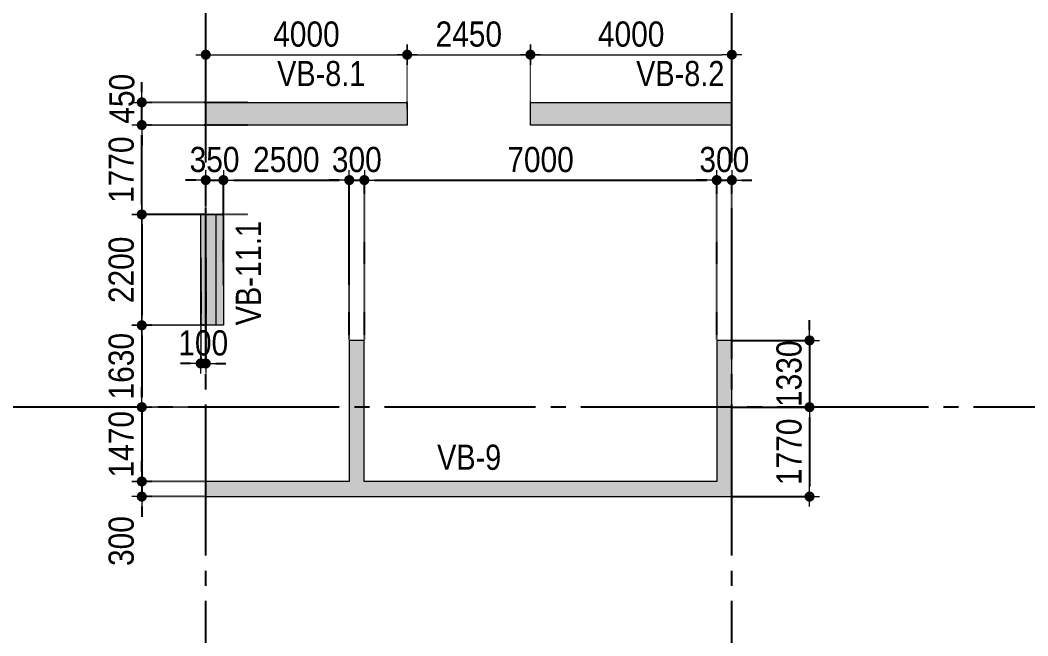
# Model space of a CAD drawing. Header units: millimetres. Extents: x -3973692 to -2843767, y 592734 to 838475.
# Drawn here: x -3875332 to -3855316, y 736042 to 748262 of the extents above; entities that cross this region are included whole.
import ezdxf
from ezdxf.enums import TextEntityAlignment as Align

# ---------------------------------------------------------------- set-up
doc = ezdxf.new("R2010")
doc.units = ezdxf.units.MM
doc.header["$MEASUREMENT"] = 0
doc.header["$PDMODE"] = 3
doc.header["$PDSIZE"] = -20
for name, pattern in [('CHG_XX_Luoi truc$0$MB_Luoi truc$0$Center101', [13, 10, -1, 1, -1]), ('DIVIDE2', [15.875, 6.35, -3.175, 0, -3.175, 0, -3.175]), ('HIDDEN5', [2.8375, 1.25, -1.5875])]:
    doc.linetypes.add(name, pattern=pattern)
doc.layers.get('0').update_dxf_attribs({"lineweight": 9})
doc.layers.get('Defpoints').update_dxf_attribs({"color": 10, "lineweight": 0})
for name, color, linetype, lineweight in [("'S_General_Dim_1", 1, 'Continuous', 18), ("'S_General_Divide_3 Intermediate", 3, 'DIVIDE2', 40), ('CHG_XX_Cot_Ham 2$0$NS-Pier-H2', 150, 'Continuous', 13), ('CHG_XX_Cot_Ham 2$0$NS-Pier-H2 @ 1', 150, 'Continuous', 13), ('CHG_XX_Cot_Ham 2$0$NS-Pier-H2 @ 150 VP1', 150, 'Continuous', 13), ('CHG_XX_Cot_Ham 2$0$NS-Pier-H2 @ 150 VP2', 150, 'Continuous', 13), ('CHG_XX_Cot_Ham 2$0$NS-Pier-H2 @ 150 VP3', 150, 'Continuous', 13), ('CHG_XX_Cot_Ham 2$0$NS-Pier-H2 @ 150 VP4', 150, 'Continuous', 13), ('CHG_XX_Cot_Ham 2$0$NS-Pier-H2 @ 150 VP5', 150, 'Continuous', 13), ('CHG_XX_Cot_Ham 2$0$NS-Pier-H2 @ 150 VP6', 150, 'Continuous', 13), ('CHG_XX_Cot_Ham 2$0$NS-Pier-H2 @ 150 VP7', 150, 'Continuous', 13), ('CHG_XX_Cot_Ham 2$0$NS-Pier-H2 @ 150 VP8', 150, 'Continuous', 13), ('CHG_XX_Cot_Ham 2$0$NS-Pier-H2 @ 150 VP9', 150, 'Continuous', 13), ('CHG_XX_Cot_Ham 2$0$NS-Pier-H2 @ 150 VPModel', 150, 'Continuous', 13), ('KTH', 154, 'Continuous', 9), ('TEXT', 7, 'Continuous', 15)]:
    doc.layers.add(name, color=color, linetype=linetype, lineweight=lineweight)
for name, color, linetype in [('CHG_XX_Cot_Ham 2$0$mb_cot tang 1-3$0$Concrete Line', 6, 'Continuous'), ('CHG_XX_Luoi truc$0$Grid', 34, 'Continuous'), ('CHG_XX_Luoi truc$0$Grid Line', 251, 'CHG_XX_Luoi truc$0$MB_Luoi truc$0$Center101'), ('dim', 1, 'Continuous')]:
    doc.layers.add(name, color=color, linetype=linetype)
doc.styles.add('arial', font='arial.ttf', dxfattribs={"width": 0.85})
doc.styles.add('CHG_XX_Luoi truc$0$MB_Luoi truc$0$Grid A-F$0$VNI-HelveCB', font='')
doc.styles.add('TTP-HelCon', font='')
doc.styles.get('CHG_XX_Luoi truc$0$MB_Luoi truc$0$Grid A-F$0$VNI-HelveCB').set_extended_font_data('VNI-Helve-Condense', bold=True)
doc.styles.get('TTP-HelCon').set_extended_font_data('VNI-Helve-Condense')
doc.dimstyles.new('200', dxfattribs={"dimscale": 200, "dimtxt": 2.5, "dimasz": 1, "dimexe": 0, "dimexo": 0, "dimgap": 0.75, "dimtad": 1, "dimdec": 0, "dimrnd": 10, "dimzin": 9, "dimdsep": 46, "dimtxsty": 'arial', "dimblk1": 'DIMDOT', "dimblk2": 'DIMDOT', "dimsah": 1, "dimcen": 2, "dimdle": 3, "dimclre": 8, "dimclrt": 2, "dimadec": 0, "dimazin": 0, "dimtfac": 1, "dimtdec": 0, "dimtix": 1, "dimtmove": 2, "dimatfit": 3, "dimldrblk": 'DIMPIJL', "dimfxl": 1, "dimtvp": 1.8, "dimtolj": 1, "dimtzin": 0, "dimarcsym": 0})

# ---------------------------------------------------------------- blocks, each defined once
blk = doc.blocks.new('CHG_XX_Cot_Ham 2$0$Block B_Core wall')
at = {"layer": 'CHG_XX_Cot_Ham 2$0$NS-Pier-H2'}
for points in [[(-7300, 300), (-7300, 3100), (-7600, 3100), (-7600, 300)], [(0, 300), (0, 3100), (-300, 3100), (-300, 300)], [(0, 0), (0, 300), (-10450, 300), (-10450, 0)]]:
    blk.add_hatch(color=256, dxfattribs=at).paths.add_polyline_path(points)
for p, q in [((-7300, 3100), (-7600, 3100)), ((-7600, 3100), (-7600, 300)), ((-7300, 300), (-7300, 3100)), ((-300, 3100), (-300, 300)), ((0, 3100), (-300, 3100)), ((0, 0), (0, 3100)), ((-7600, 300), (-10450, 300)), ((-10450, 300), (-10450, 0)), ((-300, 300), (-7300, 300)), ((-10450, 0), (0, 0))]:
    blk.add_line(p, q, dxfattribs=at)
blk = doc.blocks.new('CHG_XX_Cot_Ham 2$0$Block A_C10450x300')
at = {"layer": 'CHG_XX_Cot_Ham 2$0$NS-Pier-H2'}
h = blk.add_hatch(color=256, dxfattribs=at)
h.dxf.hatch_style = 1
h.paths.add_polyline_path([(6450, 0), (6450, -450), (10450, -450), (10450, 0)])
h.paths.add_polyline_path([(4000, -450), (4000, 0), (0, 0), (0, -450)])
for points in [[(0, 0), (4000, 0), (4000, -450), (0, -450)], [(6450, 0), (10450, 0), (10450, -450), (6450, -450)]]:
    blk.add_lwpolyline(points, close=True, dxfattribs=at)
blk = doc.blocks.new('*U2841')
at = {"layer": 'CHG_XX_Luoi truc$0$Grid Line'}
blk.add_line((0, 0), (0, 608), dxfattribs=at)
at = {"layer": 'CHG_XX_Luoi truc$0$Grid', "lineweight": -2, "style": 'CHG_XX_Luoi truc$0$MB_Luoi truc$0$Grid A-F$0$VNI-HelveCB'}
for tag, p in [('GRIDSUB', (0, 617)), ('GRID', (0, -9))]:
    blk.add_attdef(tag, text='', height=5, dxfattribs=at).set_placement(p, align=Align.MIDDLE)
blk = doc.blocks.new('*U2843')
at = {"layer": 'CHG_XX_Luoi truc$0$Grid Line'}
blk.add_line((0, 0), (0, 438), dxfattribs=at)
at = {"layer": 'CHG_XX_Luoi truc$0$Grid', "lineweight": -2, "style": 'CHG_XX_Luoi truc$0$MB_Luoi truc$0$Grid A-F$0$VNI-HelveCB'}
for tag, p in [('GRIDSUB', (0, 447)), ('GRID', (0, -9))]:
    blk.add_attdef(tag, text='', height=5, dxfattribs=at).set_placement(p, align=Align.MIDDLE)
blk = doc.blocks.new('CHG_XX_Luoi truc')
at = {"layer": 'CHG_XX_Luoi truc$0$Grid', "xscale": 300, "yscale": 300, "zscale": 300}
for p in [(76850, -12747), (87300, -12747)]:
    blk.add_blockref('*U2841', p, dxfattribs=at)
at = {"layer": 'CHG_XX_Luoi truc$0$Grid', "xscale": 300.0000000000013, "yscale": 300.0000000000013, "zscale": 300.0000000000013, "rotation": 90}
blk.add_blockref('*U2843', (110703, 130600), dxfattribs=at)
blk = doc.blocks.new('*U3257')
at = {"layer": 'CHG_XX_Cot_Ham 2$0$NS-Pier-H2 @ 1'}
h = blk.add_hatch(color=256, dxfattribs=at)
h.dxf.hatch_style = 1
h.paths.add_polyline_path([(77200, 134425), (76750, 134425), (76750, 132225), (77200, 132225)])
at = {"layer": 'CHG_XX_Cot_Ham 2$0$NS-Pier-H2 @ 150 VP1'}
h = blk.add_hatch(color=256, dxfattribs=at)
h.dxf.hatch_style = 1
h.paths.add_polyline_path([(77200, 134425), (76750, 134425), (76750, 132225), (77200, 132225)])
at = {"layer": 'CHG_XX_Cot_Ham 2$0$NS-Pier-H2 @ 150 VP2'}
h = blk.add_hatch(color=256, dxfattribs=at)
h.dxf.hatch_style = 1
h.paths.add_polyline_path([(77200, 134425), (76750, 134425), (76750, 132225), (77200, 132225)])
at = {"layer": 'CHG_XX_Cot_Ham 2$0$NS-Pier-H2 @ 150 VP3'}
h = blk.add_hatch(color=256, dxfattribs=at)
h.dxf.hatch_style = 1
h.paths.add_polyline_path([(77200, 134425), (76750, 134425), (76750, 132225), (77200, 132225)])
at = {"layer": 'CHG_XX_Cot_Ham 2$0$NS-Pier-H2 @ 150 VP4'}
h = blk.add_hatch(color=256, dxfattribs=at)
h.dxf.hatch_style = 1
h.paths.add_polyline_path([(77200, 134425), (76750, 134425), (76750, 132225), (77200, 132225)])
at = {"layer": 'CHG_XX_Cot_Ham 2$0$NS-Pier-H2 @ 150 VP5'}
h = blk.add_hatch(color=256, dxfattribs=at)
h.dxf.hatch_style = 1
h.paths.add_polyline_path([(77200, 134425), (76750, 134425), (76750, 132225), (77200, 132225)])
at = {"layer": 'CHG_XX_Cot_Ham 2$0$NS-Pier-H2 @ 150 VP6'}
h = blk.add_hatch(color=256, dxfattribs=at)
h.dxf.hatch_style = 1
h.paths.add_polyline_path([(77200, 134425), (76750, 134425), (76750, 132225), (77200, 132225)])
at = {"layer": 'CHG_XX_Cot_Ham 2$0$NS-Pier-H2 @ 150 VP7'}
h = blk.add_hatch(color=256, dxfattribs=at)
h.dxf.hatch_style = 1
h.paths.add_polyline_path([(77200, 134425), (76750, 134425), (76750, 132225), (77200, 132225)])
at = {"layer": 'CHG_XX_Cot_Ham 2$0$NS-Pier-H2 @ 150 VP8'}
h = blk.add_hatch(color=256, dxfattribs=at)
h.dxf.hatch_style = 1
h.paths.add_polyline_path([(77200, 134425), (76750, 134425), (76750, 132225), (77200, 132225)])
at = {"layer": 'CHG_XX_Cot_Ham 2$0$NS-Pier-H2 @ 150 VP9'}
h = blk.add_hatch(color=256, dxfattribs=at)
h.dxf.hatch_style = 1
h.paths.add_polyline_path([(77200, 134425), (76750, 134425), (76750, 132225), (77200, 132225)])
at = {"layer": 'CHG_XX_Cot_Ham 2$0$NS-Pier-H2 @ 150 VPModel'}
h = blk.add_hatch(color=256, dxfattribs=at)
h.dxf.hatch_style = 1
h.paths.add_polyline_path([(77200, 134425), (76750, 134425), (76750, 132225), (77200, 132225)])
blk = doc.blocks.new('CHG_XX_Cot_Ham 2')
at = {"layer": 'CHG_XX_Cot_Ham 2$0$NS-Pier-H2'}
h = blk.add_hatch(color=256, dxfattribs=at)
h.dxf.hatch_style = 1
h.paths.add_polyline_path([(99639.2, 163400), (-10900, 163400), (-10900, 85450), (-300, 85450), (-300, 84050), (32350, 84050), (32350, -9000), (103575.5, -9000), (106050, -6022), (106050, 158254.3)])
h.paths.add_polyline_path([(99533.7, 163100), (105750, 158110.4), (105750, 90450), (105650, 90450), (105750, 90450), (105750, 13850), (105750, 13722.3), (105750, -5913.6), (103434.7, -8700), (93599.8, -8700), (93299.8, -8700), (32650, -8700), (32650, 84350), (0, 84350), (0, 85750), (-10600, 85750), (-10600, 163100), (93600, 163100)], flags=16)
for points in [[(77050, 132225), (76750, 132225), (76750, 134425), (77050, 134425)], [(76750, 134425), (77200, 134425), (77200, 132225), (76750, 132225)]]:
    blk.add_lwpolyline(points, close=True, dxfattribs=at)
at = {"layer": 'CHG_XX_Cot_Ham 2$0$mb_cot tang 1-3$0$Concrete Line'}
blk.add_blockref('CHG_XX_Cot_Ham 2$0$Block B_Core wall', (87300, 128825), dxfattribs=at)
at = {"layer": 'CHG_XX_Cot_Ham 2$0$NS-Pier-H2'}
for name in ['CHG_XX_Luoi truc', '*U3257']:
    blk.add_blockref(name, (0, 0), dxfattribs=at)
at = {"layer": 'CHG_XX_Cot_Ham 2$0$NS-Pier-H2', "rotation": 180}
blk.add_blockref('CHG_XX_Cot_Ham 2$0$Block A_C10450x300', (87300, 136200), dxfattribs=at)
blk = doc.blocks.new('b')
at = {"layer": 'TEXT', "color": 3, "style": 'TTP-HelCon'}
for s, p in [('VB-8.1', (-21282, -15278)), ('VB-8.2', (-14150, -15278)), ('VB-9', (-18104, -22894))]:
    blk.add_text(s, height=500, dxfattribs=at).set_placement(p)
blk.add_text('VB-11.1', height=500, rotation=90, dxfattribs=at).set_placement((-21603, -20025))
blk = doc.blocks.new('DIMDOT')
for p, q in [((1, 0), (-1, 0)), ((0, -1), (0, 1))]:
    blk.add_line(p, q)
at = {"const_width": 0.5}
blk.add_lwpolyline([(-0.25, 0, 1), (0.25, 0, 1)], format="xyb", close=True, dxfattribs=at)
blk = doc.blocks.new('*D1472')
at = {"layer": "'S_General_Dim_1", "color": 8, "linetype": 'HIDDEN5', "lineweight": -2, "transparency": 16777216}
for p, q in [((-3871645, 744406), (-3872916, 744406)), ((-3871645, 742206), (-3872916, 742206))]:
    blk.add_line(p, q, dxfattribs=at)
at = {"layer": "'S_General_Dim_1", "color": 0, "lineweight": -2, "transparency": 16777216}
blk.add_line((-3872916, 744206), (-3872916, 742406), dxfattribs=at)
at = {"layer": 'Defpoints', "color": 0, "transparency": 16777216}
for p in [(-3871645, 744406), (-3872916, 742206), (-3871645, 742206)]:
    blk.add_point(p, dxfattribs=at)
at = {"layer": "'S_General_Dim_1", "color": 0, "lineweight": -2, "transparency": 16777216, "xscale": 200, "yscale": 200, "zscale": 200}
for p, rotation in [((-3872916, 744406), 90), ((-3872916, 742206), 270)]:
    blk.add_blockref('DIMDOT', p, dxfattribs=dict(at, rotation=rotation))
at = {"layer": "'S_General_Dim_1", "color": 2, "transparency": 16777216, "insert": (-3873322, 743306), "char_height": 500, "attachment_point": 5, "rotation": 90, "style": 'arial'}
blk.add_mtext('\\A1;2200', dxfattribs=at)
blk = doc.blocks.new('DIMPIJL')
at = {"linetype": 'ByBlock'}
blk.add_solid([(-2.5, 0.42), (-2.5, -0.42), (0, 0)], dxfattribs=at)
blk = doc.blocks.new('*D1387')
at = {"layer": "'S_General_Dim_1", "color": 8, "linetype": 'HIDDEN5', "lineweight": -2, "transparency": 16777216}
for p, q in [((-3871645, 742206), (-3872916, 742206)), ((-3871645, 740581), (-3872916, 740581))]:
    blk.add_line(p, q, dxfattribs=at)
at = {"layer": "'S_General_Dim_1", "color": 0, "lineweight": -2, "transparency": 16777216}
blk.add_line((-3872916, 742006), (-3872916, 740781), dxfattribs=at)
at = {"layer": 'Defpoints', "color": 0, "transparency": 16777216}
for p in [(-3871645, 742206), (-3872916, 740581), (-3871645, 740581)]:
    blk.add_point(p, dxfattribs=at)
at = {"layer": "'S_General_Dim_1", "color": 0, "lineweight": -2, "transparency": 16777216, "xscale": 200, "yscale": 200, "zscale": 200}
for p, rotation in [((-3872916, 742206), 90), ((-3872916, 740581), 270)]:
    blk.add_blockref('DIMDOT', p, dxfattribs=dict(at, rotation=rotation))
at = {"layer": "'S_General_Dim_1", "color": 2, "transparency": 16777216, "insert": (-3873322, 741394), "char_height": 500, "attachment_point": 5, "rotation": 90, "style": 'arial'}
blk.add_mtext('\\A1;1630', dxfattribs=at)
blk = doc.blocks.new('*D1388')
at = {"layer": "'S_General_Dim_1", "color": 0, "lineweight": -2, "transparency": 16777216}
for p, q in [((-3871845, 745088), (-3872045, 745088)), ((-3871645, 745088), (-3871295, 745088)), ((-3871095, 745088), (-3870895, 745088))]:
    blk.add_line(p, q, dxfattribs=at)
at = {"layer": "'S_General_Dim_1", "color": 8, "linetype": 'HIDDEN5', "lineweight": -2, "transparency": 16777216}
for p, q in [((-3871645, 744406), (-3871645, 745088)), ((-3871295, 744406), (-3871295, 745088))]:
    blk.add_line(p, q, dxfattribs=at)
at = {"layer": 'Defpoints', "color": 0, "transparency": 16777216}
for p in [(-3871295, 745088), (-3871645, 744406), (-3871295, 744406)]:
    blk.add_point(p, dxfattribs=at)
at = {"layer": "'S_General_Dim_1", "color": 0, "lineweight": -2, "transparency": 16777216, "xscale": 200, "yscale": 200, "zscale": 200}
blk.add_blockref('DIMDOT', (-3871645, 745088), dxfattribs=at)
at = {"layer": "'S_General_Dim_1", "color": 0, "lineweight": -2, "transparency": 16777216, "xscale": 200, "yscale": 200, "zscale": 200, "rotation": 180}
blk.add_blockref('DIMDOT', (-3871295, 745088), dxfattribs=at)
at = {"layer": "'S_General_Dim_1", "color": 2, "transparency": 16777216, "insert": (-3871470, 745494), "char_height": 500, "attachment_point": 5, "style": 'arial'}
blk.add_mtext('\\A1;350', dxfattribs=at)
blk = doc.blocks.new('*D1389')
at = {"layer": "'S_General_Dim_1", "color": 0, "lineweight": -2, "transparency": 16777216}
for p, q in [((-3859652, 742106), (-3859652, 742306)), ((-3859652, 741906), (-3859652, 740581)), ((-3859652, 740381), (-3859652, 740181))]:
    blk.add_line(p, q, dxfattribs=at)
at = {"layer": "'S_General_Dim_1", "color": 8, "linetype": 'HIDDEN5', "lineweight": -2, "transparency": 16777216}
for p, q in [((-3861195, 741906), (-3859652, 741906)), ((-3861195, 740581), (-3859652, 740581))]:
    blk.add_line(p, q, dxfattribs=at)
at = {"layer": 'Defpoints', "color": 0, "transparency": 16777216}
for p in [(-3861195, 741906), (-3861195, 740581), (-3859652, 740581)]:
    blk.add_point(p, dxfattribs=at)
at = {"layer": "'S_General_Dim_1", "color": 0, "lineweight": -2, "transparency": 16777216, "xscale": 200, "yscale": 200, "zscale": 200}
for p, rotation in [((-3859652, 741906), 270), ((-3859652, 740581), 90)]:
    blk.add_blockref('DIMDOT', p, dxfattribs=dict(at, rotation=rotation))
at = {"layer": "'S_General_Dim_1", "color": 2, "transparency": 16777216, "insert": (-3860057, 741244), "char_height": 500, "attachment_point": 5, "rotation": 90, "style": 'arial'}
blk.add_mtext('\\A1;1330', dxfattribs=at)
blk = doc.blocks.new('*D1390')
at = {"layer": "'S_General_Dim_1", "color": 0, "lineweight": -2, "transparency": 16777216}
for p, q in [((-3872916, 740781), (-3872916, 740981)), ((-3872916, 740581), (-3872916, 739106)), ((-3872916, 738906), (-3872916, 738706))]:
    blk.add_line(p, q, dxfattribs=at)
at = {"layer": "'S_General_Dim_1", "color": 8, "linetype": 'HIDDEN5', "lineweight": -2, "transparency": 16777216}
for p, q in [((-3871645, 740581), (-3872916, 740581)), ((-3871645, 739106), (-3872916, 739106))]:
    blk.add_line(p, q, dxfattribs=at)
at = {"layer": 'Defpoints', "color": 0, "transparency": 16777216}
for p in [(-3871645, 740581), (-3872916, 739106), (-3871645, 739106)]:
    blk.add_point(p, dxfattribs=at)
at = {"layer": "'S_General_Dim_1", "color": 0, "lineweight": -2, "transparency": 16777216, "xscale": 200, "yscale": 200, "zscale": 200}
for p, rotation in [((-3872916, 740581), 270), ((-3872916, 739106), 90)]:
    blk.add_blockref('DIMDOT', p, dxfattribs=dict(at, rotation=rotation))
at = {"layer": "'S_General_Dim_1", "color": 2, "transparency": 16777216, "insert": (-3873322, 739844), "char_height": 500, "attachment_point": 5, "rotation": 90, "style": 'arial'}
blk.add_mtext('\\A1;1470', dxfattribs=at)
blk = doc.blocks.new('*D1391')
at = {"layer": "'S_General_Dim_1", "color": 0, "lineweight": -2, "transparency": 16777216}
for p, q in [((-3872916, 739306), (-3872916, 739506)), ((-3872916, 739106), (-3872916, 738806)), ((-3872916, 738606), (-3872916, 738406))]:
    blk.add_line(p, q, dxfattribs=at)
at = {"layer": "'S_General_Dim_1", "color": 8, "linetype": 'HIDDEN5', "lineweight": -2, "transparency": 16777216}
for p, q in [((-3871645, 739106), (-3872916, 739106)), ((-3871645, 738806), (-3872916, 738806))]:
    blk.add_line(p, q, dxfattribs=at)
at = {"layer": 'Defpoints', "color": 0, "transparency": 16777216}
for p in [(-3871645, 739106), (-3872916, 738806), (-3871645, 738806)]:
    blk.add_point(p, dxfattribs=at)
at = {"layer": "'S_General_Dim_1", "color": 0, "lineweight": -2, "transparency": 16777216, "xscale": 200, "yscale": 200, "zscale": 200}
for p, rotation in [((-3872916, 739106), 270), ((-3872916, 738806), 90)]:
    blk.add_blockref('DIMDOT', p, dxfattribs=dict(at, rotation=rotation))
at = {"layer": "'S_General_Dim_1", "color": 2, "transparency": 16777216, "insert": (-3873322, 737923), "char_height": 500, "attachment_point": 5, "rotation": 90, "style": 'arial'}
blk.add_mtext('\\A1;300', dxfattribs=at)
blk = doc.blocks.new('*D1378')
at = {"layer": "'S_General_Dim_1", "color": 0, "lineweight": -2, "transparency": 16777216}
for p, q in [((-3868995, 745088), (-3869195, 745088)), ((-3868795, 745088), (-3868495, 745088)), ((-3868295, 745088), (-3868095, 745088))]:
    blk.add_line(p, q, dxfattribs=at)
at = {"layer": "'S_General_Dim_1", "color": 8, "linetype": 'HIDDEN5', "lineweight": -2, "transparency": 16777216}
for p, q in [((-3868795, 741906), (-3868795, 745088)), ((-3868495, 741906), (-3868495, 745088))]:
    blk.add_line(p, q, dxfattribs=at)
at = {"layer": 'Defpoints', "color": 0, "transparency": 16777216}
for p in [(-3868495, 745088), (-3868795, 741906), (-3868495, 741906)]:
    blk.add_point(p, dxfattribs=at)
at = {"layer": "'S_General_Dim_1", "color": 0, "lineweight": -2, "transparency": 16777216, "xscale": 200, "yscale": 200, "zscale": 200}
blk.add_blockref('DIMDOT', (-3868795, 745088), dxfattribs=at)
at = {"layer": "'S_General_Dim_1", "color": 0, "lineweight": -2, "transparency": 16777216, "xscale": 200, "yscale": 200, "zscale": 200, "rotation": 180}
blk.add_blockref('DIMDOT', (-3868495, 745088), dxfattribs=at)
at = {"layer": "'S_General_Dim_1", "color": 2, "transparency": 16777216, "insert": (-3868645, 745494), "char_height": 500, "attachment_point": 5, "style": 'arial'}
blk.add_mtext('\\A1;300', dxfattribs=at)
blk = doc.blocks.new('*D1379')
at = {"layer": "'S_General_Dim_1", "color": 8, "linetype": 'HIDDEN5', "lineweight": -2, "transparency": 16777216}
for p, q in [((-3868495, 741906), (-3868495, 745088)), ((-3861495, 741906), (-3861495, 745088))]:
    blk.add_line(p, q, dxfattribs=at)
at = {"layer": "'S_General_Dim_1", "color": 0, "lineweight": -2, "transparency": 16777216}
blk.add_line((-3868295, 745088), (-3861695, 745088), dxfattribs=at)
at = {"layer": 'Defpoints', "color": 0, "transparency": 16777216}
for p in [(-3861495, 745088), (-3868495, 741906), (-3861495, 741906)]:
    blk.add_point(p, dxfattribs=at)
at = {"layer": "'S_General_Dim_1", "color": 0, "lineweight": -2, "transparency": 16777216, "xscale": 200, "yscale": 200, "zscale": 200, "rotation": 180}
blk.add_blockref('DIMDOT', (-3868495, 745088), dxfattribs=at)
at = {"layer": "'S_General_Dim_1", "color": 0, "lineweight": -2, "transparency": 16777216, "xscale": 200, "yscale": 200, "zscale": 200}
blk.add_blockref('DIMDOT', (-3861495, 745088), dxfattribs=at)
at = {"layer": "'S_General_Dim_1", "color": 2, "transparency": 16777216, "insert": (-3864995, 745493), "char_height": 500, "attachment_point": 5, "style": 'arial'}
blk.add_mtext('\\A1;7000', dxfattribs=at)
blk = doc.blocks.new('*D1380')
at = {"layer": "'S_General_Dim_1", "color": 0, "lineweight": -2, "transparency": 16777216}
for p, q in [((-3861695, 745088), (-3861895, 745088)), ((-3861495, 745088), (-3861195, 745088)), ((-3860995, 745088), (-3860795, 745088))]:
    blk.add_line(p, q, dxfattribs=at)
at = {"layer": "'S_General_Dim_1", "color": 8, "linetype": 'HIDDEN5', "lineweight": -2, "transparency": 16777216}
for p, q in [((-3861495, 741906), (-3861495, 745088)), ((-3861195, 741906), (-3861195, 745088))]:
    blk.add_line(p, q, dxfattribs=at)
at = {"layer": 'Defpoints', "color": 0, "transparency": 16777216}
for p in [(-3861195, 745088), (-3861495, 741906), (-3861195, 741906)]:
    blk.add_point(p, dxfattribs=at)
at = {"layer": "'S_General_Dim_1", "color": 0, "lineweight": -2, "transparency": 16777216, "xscale": 200, "yscale": 200, "zscale": 200}
blk.add_blockref('DIMDOT', (-3861495, 745088), dxfattribs=at)
at = {"layer": "'S_General_Dim_1", "color": 0, "lineweight": -2, "transparency": 16777216, "xscale": 200, "yscale": 200, "zscale": 200, "rotation": 180}
blk.add_blockref('DIMDOT', (-3861195, 745088), dxfattribs=at)
at = {"layer": "'S_General_Dim_1", "color": 2, "transparency": 16777216, "insert": (-3861345, 745494), "char_height": 500, "attachment_point": 5, "style": 'arial'}
blk.add_mtext('\\A1;300', dxfattribs=at)
blk = doc.blocks.new('*D1381')
at = {"layer": "'S_General_Dim_1", "color": 8, "linetype": 'HIDDEN5', "lineweight": -2, "transparency": 16777216}
for p, q in [((-3861195, 740581), (-3859652, 740581)), ((-3861195, 738806), (-3859652, 738806))]:
    blk.add_line(p, q, dxfattribs=at)
at = {"layer": "'S_General_Dim_1", "color": 0, "lineweight": -2, "transparency": 16777216}
blk.add_line((-3859652, 740381), (-3859652, 739006), dxfattribs=at)
at = {"layer": 'Defpoints', "color": 0, "transparency": 16777216}
for p in [(-3861195, 740581), (-3861195, 738806), (-3859652, 738806)]:
    blk.add_point(p, dxfattribs=at)
at = {"layer": "'S_General_Dim_1", "color": 0, "lineweight": -2, "transparency": 16777216, "xscale": 200, "yscale": 200, "zscale": 200}
for p, rotation in [((-3859652, 740581), 90), ((-3859652, 738806), 270)]:
    blk.add_blockref('DIMDOT', p, dxfattribs=dict(at, rotation=rotation))
at = {"layer": "'S_General_Dim_1", "color": 2, "transparency": 16777216, "insert": (-3860057, 739694), "char_height": 500, "attachment_point": 5, "rotation": 90, "style": 'arial'}
blk.add_mtext('\\A1;1770', dxfattribs=at)
blk = doc.blocks.new('*D2550')
at = {"layer": "'S_General_Dim_1", "color": 8, "linetype": 'HIDDEN5', "lineweight": -2, "transparency": 16777216}
for p, q in [((76850, 136500), (76850, 137596)), ((80850, 136500), (80850, 137596))]:
    blk.add_line(p, q, dxfattribs=at)
at = {"layer": "'S_General_Dim_1", "color": 0, "lineweight": -2, "transparency": 16777216}
blk.add_line((77050, 137596), (80650, 137596), dxfattribs=at)
at = {"layer": 'Defpoints', "color": 0, "transparency": 16777216}
for p in [(80850, 137596), (76850, 136500), (80850, 136500)]:
    blk.add_point(p, dxfattribs=at)
at = {"layer": "'S_General_Dim_1", "color": 0, "lineweight": -2, "transparency": 16777216, "xscale": 200, "yscale": 200, "zscale": 200, "rotation": 180}
blk.add_blockref('DIMDOT', (76850, 137596), dxfattribs=at)
at = {"layer": "'S_General_Dim_1", "color": 0, "lineweight": -2, "transparency": 16777216, "xscale": 200, "yscale": 200, "zscale": 200}
blk.add_blockref('DIMDOT', (80850, 137596), dxfattribs=at)
at = {"layer": "'S_General_Dim_1", "color": 2, "transparency": 16777216, "insert": (78850, 138002), "char_height": 500, "attachment_point": 5, "style": 'arial'}
blk.add_mtext('\\A1;4000', dxfattribs=at)
blk = doc.blocks.new('*D2551')
at = {"layer": "'S_General_Dim_1", "color": 8, "linetype": 'HIDDEN5', "lineweight": -2, "transparency": 16777216}
for p, q in [((80850, 136500), (80850, 137596)), ((83300, 136500), (83300, 137596))]:
    blk.add_line(p, q, dxfattribs=at)
at = {"layer": "'S_General_Dim_1", "color": 0, "lineweight": -2, "transparency": 16777216}
blk.add_line((81050, 137596), (83100, 137596), dxfattribs=at)
at = {"layer": 'Defpoints', "color": 0, "transparency": 16777216}
for p in [(83300, 137596), (80850, 136500), (83300, 136500)]:
    blk.add_point(p, dxfattribs=at)
at = {"layer": "'S_General_Dim_1", "color": 0, "lineweight": -2, "transparency": 16777216, "xscale": 200, "yscale": 200, "zscale": 200, "rotation": 180}
blk.add_blockref('DIMDOT', (80850, 137596), dxfattribs=at)
at = {"layer": "'S_General_Dim_1", "color": 0, "lineweight": -2, "transparency": 16777216, "xscale": 200, "yscale": 200, "zscale": 200}
blk.add_blockref('DIMDOT', (83300, 137596), dxfattribs=at)
at = {"layer": "'S_General_Dim_1", "color": 2, "transparency": 16777216, "insert": (82075, 138002), "char_height": 500, "attachment_point": 5, "style": 'arial'}
blk.add_mtext('\\A1;2450', dxfattribs=at)
blk = doc.blocks.new('*D2552')
at = {"layer": 'Defpoints', "color": 8, "linetype": 'HIDDEN5', "lineweight": -2, "transparency": 16777216}
for p, q in [((83300, 136500), (83300, 137596)), ((87300, 136500), (87300, 137596))]:
    blk.add_line(p, q, dxfattribs=at)
at = {"layer": 'Defpoints', "color": 0, "lineweight": -2, "transparency": 16777216}
blk.add_line((83500, 137596), (87100, 137596), dxfattribs=at)
at = {"layer": 'Defpoints', "color": 0, "transparency": 16777216}
for p in [(87300, 137596), (83300, 136500), (87300, 136500)]:
    blk.add_point(p, dxfattribs=at)
at = {"layer": 'Defpoints', "color": 0, "lineweight": -2, "transparency": 16777216, "xscale": 200, "yscale": 200, "zscale": 200, "rotation": 180}
blk.add_blockref('DIMDOT', (83300, 137596), dxfattribs=at)
at = {"layer": 'Defpoints', "color": 0, "lineweight": -2, "transparency": 16777216, "xscale": 200, "yscale": 200, "zscale": 200}
blk.add_blockref('DIMDOT', (87300, 137596), dxfattribs=at)
at = {"layer": 'Defpoints', "color": 2, "transparency": 16777216, "insert": (85300, 138002), "char_height": 500, "attachment_point": 5, "style": 'arial'}
blk.add_mtext('\\A1;4000', dxfattribs=at)
blk = doc.blocks.new('*D2572')
at = {"layer": 'Defpoints', "color": 0, "transparency": 16777216}
for p in [(-3872916, 746631), (-3870816, 746631), (-3870816, 746181)]:
    blk.add_point(p, dxfattribs=at)
at = {"layer": 'KTH', "color": 0, "lineweight": -2, "transparency": 16777216}
for p, q in [((-3872916, 746831), (-3872916, 747031)), ((-3872916, 746181), (-3872916, 746631)), ((-3872916, 745981), (-3872916, 745781))]:
    blk.add_line(p, q, dxfattribs=at)
at = {"layer": 'KTH', "color": 8, "linetype": 'HIDDEN5', "lineweight": -2, "transparency": 16777216}
for p, q in [((-3870816, 746631), (-3872916, 746631)), ((-3870816, 746181), (-3872916, 746181))]:
    blk.add_line(p, q, dxfattribs=at)
at = {"layer": 'KTH', "color": 0, "lineweight": -2, "transparency": 16777216, "xscale": 200, "yscale": 200, "zscale": 200}
for p, rotation in [((-3872916, 746631), 270), ((-3872916, 746181), 90)]:
    blk.add_blockref('DIMDOT', p, dxfattribs=dict(at, rotation=rotation))
at = {"layer": 'KTH', "color": 2, "transparency": 16777216, "insert": (-3873310, 746702), "char_height": 500, "attachment_point": 5, "rotation": 90, "style": 'arial'}
blk.add_mtext('\\A1;450', dxfattribs=at)
blk = doc.blocks.new('*D2615')
at = {"layer": 'Defpoints', "color": 0, "transparency": 16777216}
for p in [(-3868795, 745088), (-3871295, 742988), (-3868795, 742988)]:
    blk.add_point(p, dxfattribs=at)
at = {"layer": 'KTH', "color": 8, "linetype": 'HIDDEN5', "lineweight": -2, "transparency": 16777216}
for p, q in [((-3871295, 742988), (-3871295, 745088)), ((-3868795, 742988), (-3868795, 745088))]:
    blk.add_line(p, q, dxfattribs=at)
at = {"layer": 'KTH', "color": 0, "lineweight": -2, "transparency": 16777216}
blk.add_line((-3871095, 745088), (-3868995, 745088), dxfattribs=at)
at = {"layer": 'KTH', "color": 0, "lineweight": -2, "transparency": 16777216, "xscale": 200, "yscale": 200, "zscale": 200, "rotation": 180}
blk.add_blockref('DIMDOT', (-3871295, 745088), dxfattribs=at)
at = {"layer": 'KTH', "color": 0, "lineweight": -2, "transparency": 16777216, "xscale": 200, "yscale": 200, "zscale": 200}
blk.add_blockref('DIMDOT', (-3868795, 745088), dxfattribs=at)
at = {"layer": 'KTH', "color": 2, "transparency": 16777216, "insert": (-3870045, 745493), "char_height": 500, "attachment_point": 5, "style": 'arial'}
blk.add_mtext('\\A1;2500', dxfattribs=at)
blk = doc.blocks.new('*D2616')
at = {"layer": 'Defpoints', "color": 0, "transparency": 16777216}
for p in [(-3871745, 743548), (-3871645, 743548), (-3871645, 741448)]:
    blk.add_point(p, dxfattribs=at)
at = {"layer": 'KTH', "color": 8, "linetype": 'HIDDEN5', "lineweight": -2, "transparency": 16777216}
for p, q in [((-3871745, 743548), (-3871745, 741448)), ((-3871645, 743548), (-3871645, 741448))]:
    blk.add_line(p, q, dxfattribs=at)
at = {"layer": 'KTH', "color": 0, "lineweight": -2, "transparency": 16777216}
for p, q in [((-3871945, 741448), (-3872145, 741448)), ((-3871745, 741448), (-3871645, 741448)), ((-3871445, 741448), (-3871245, 741448))]:
    blk.add_line(p, q, dxfattribs=at)
at = {"layer": 'KTH', "color": 0, "lineweight": -2, "transparency": 16777216, "xscale": 200, "yscale": 200, "zscale": 200}
blk.add_blockref('DIMDOT', (-3871745, 741448), dxfattribs=at)
at = {"layer": 'KTH', "color": 0, "lineweight": -2, "transparency": 16777216, "xscale": 200, "yscale": 200, "zscale": 200, "rotation": 180}
blk.add_blockref('DIMDOT', (-3871645, 741448), dxfattribs=at)
at = {"layer": 'KTH', "color": 2, "transparency": 16777216, "insert": (-3871695, 741853), "char_height": 500, "attachment_point": 5, "style": 'arial'}
blk.add_mtext('\\A1;100', dxfattribs=at)
blk = doc.blocks.new('*D2619')
at = {"layer": 'Defpoints', "color": 0, "transparency": 16777216}
for p in [(-3872916, 746181), (-3870816, 746181), (-3870816, 744406)]:
    blk.add_point(p, dxfattribs=at)
at = {"layer": 'KTH', "color": 8, "linetype": 'HIDDEN5', "lineweight": -2, "transparency": 16777216}
for p, q in [((-3870816, 746181), (-3872916, 746181)), ((-3870816, 744406), (-3872916, 744406))]:
    blk.add_line(p, q, dxfattribs=at)
at = {"layer": 'KTH', "color": 0, "lineweight": -2, "transparency": 16777216}
blk.add_line((-3872916, 744606), (-3872916, 745981), dxfattribs=at)
at = {"layer": 'KTH', "color": 0, "lineweight": -2, "transparency": 16777216, "xscale": 200, "yscale": 200, "zscale": 200}
for p, rotation in [((-3872916, 746181), 90), ((-3872916, 744406), 270)]:
    blk.add_blockref('DIMDOT', p, dxfattribs=dict(at, rotation=rotation))
at = {"layer": 'KTH', "color": 2, "transparency": 16777216, "insert": (-3873322, 745294), "char_height": 500, "attachment_point": 5, "rotation": 90, "style": 'arial'}
blk.add_mtext('\\A1;1770', dxfattribs=at)
blk = doc.blocks.new('111')
at = {"layer": "'S_General_Dim_1"}
for base, p1, p2, picture, middle in [((80850, 137596.3), (76850, 136500), (80850, 136500), '*D2550', (78850, 138001.6)), ((83300, 137596.3), (80850, 136500), (83300, 136500), '*D2551', (82075, 138001.6))]:
    dim = blk.add_linear_dim(base=base, p1=p1, p2=p2, dimstyle='200', dxfattribs=at)
    dim.commit()
    dim.dimension.update_dxf_attribs({"geometry": picture, "text_midpoint": middle})
at = {"layer": 'Defpoints'}
dim = blk.add_linear_dim(base=(87300, 137596.3), p1=(83300, 136500), p2=(87300, 136500), dimstyle='200', dxfattribs=at)
dim.commit()
dim.dimension.update_dxf_attribs({"geometry": '*D2552', "text_midpoint": (85300, 138001.6)})

msp = doc.modelspace()

# ---------------------------------------------------------------- block references
at = {"layer": "'S_General_Divide_3 Intermediate"}
msp.add_blockref('CHG_XX_Cot_Ham 2', (-3948495.2, 609981), dxfattribs=at)
at = {"layer": 'dim'}
msp.add_blockref('b', (-3848945.2, 762231), dxfattribs=at)
at = {"layer": 'TEXT'}
msp.add_blockref('111', (-3948495.2, 609981), dxfattribs=at)

# ---------------------------------------------------------------- dimensions: what is measured, and where the dimension line sits
at = {"layer": "'S_General_Dim_1"}
for base, p1, p2, picture, middle in [((-3871295.2, 745088.1), (-3871645.2, 744406), (-3871295.2, 744406), '*D1388', (-3871470.2, 745493.5)), ((-3868495.2, 745088.1), (-3868795.2, 741906), (-3868495.2, 741906), '*D1378', (-3868645.2, 745493.5)), ((-3861495.2, 745088.1), (-3868495.2, 741906), (-3861495.2, 741906), '*D1379', (-3864995.2, 745493.3)), ((-3861195.2, 745088.1), (-3861495.2, 741906), (-3861195.2, 741906), '*D1380', (-3861345.2, 745493.5))]:
    dim = msp.add_linear_dim(base=base, p1=p1, p2=p2, dimstyle='200', dxfattribs=at)
    dim.commit()
    dim.dimension.update_dxf_attribs({"geometry": picture, "text_midpoint": middle})
for base, p1, p2, picture, middle in [((-3872916.4, 742206), (-3871645.2, 744406), (-3871645.2, 742206), '*D1472', (-3873321.6, 743306)), ((-3872916.4, 740581), (-3871645.2, 742206), (-3871645.2, 740581), '*D1387', (-3873321.8, 741393.5)), ((-3859651.6, 740581), (-3861195.2, 741906), (-3861195.2, 740581), '*D1389', (-3860057, 741243.5)), ((-3872916.4, 739106), (-3871645.2, 740581), (-3871645.2, 739106), '*D1390', (-3873321.6, 739843.5)), ((-3859651.6, 738806), (-3861195.2, 740581), (-3861195.2, 738806), '*D1381', (-3860056.9, 739693.5))]:
    dim = msp.add_linear_dim(base=base, p1=p1, p2=p2, angle=90, dimstyle='200', dxfattribs=at)
    dim.commit()
    dim.dimension.update_dxf_attribs({"geometry": picture, "text_midpoint": middle})
dim = msp.add_linear_dim(base=(-3872916.4, 738806), p1=(-3871645.2, 739106), p2=(-3871645.2, 738806), angle=90, dimstyle='200', dxfattribs=at)
dim.commit()
dim.dimension.update_dxf_attribs({"geometry": '*D1391', "text_midpoint": (-3873321.8, 737923.4), "dimtype": 160})
at = {"layer": 'KTH'}
dim = msp.add_linear_dim(base=(-3872916.4, 746631), p1=(-3870816.4, 746181), p2=(-3870816.4, 746631), angle=90, dimstyle='200', dxfattribs=at)
dim.commit()
dim.dimension.update_dxf_attribs({"geometry": '*D2572', "text_midpoint": (-3873310.3, 746702.4), "dimtype": 160})
dim = msp.add_linear_dim(base=(-3872916.4, 746181), p1=(-3870816.4, 744406), p2=(-3870816.4, 746181), angle=90, dimstyle='200', dxfattribs=at)
dim.commit()
dim.dimension.update_dxf_attribs({"geometry": '*D2619', "text_midpoint": (-3873321.6, 745293.5)})
for base, p1, p2, picture, middle in [((-3868795.2, 745088.1), (-3871295.2, 742988.1), (-3868795.2, 742988.1), '*D2615', (-3870045.2, 745493.3)), ((-3871645.2, 741447.7), (-3871745.2, 743547.7), (-3871645.2, 743547.7), '*D2616', (-3871695.2, 741853))]:
    dim = msp.add_linear_dim(base=base, p1=p1, p2=p2, dimstyle='200', dxfattribs=at)
    dim.commit()
    dim.dimension.update_dxf_attribs({"geometry": picture, "text_midpoint": middle})

doc.saveas('drawing.dxf')
